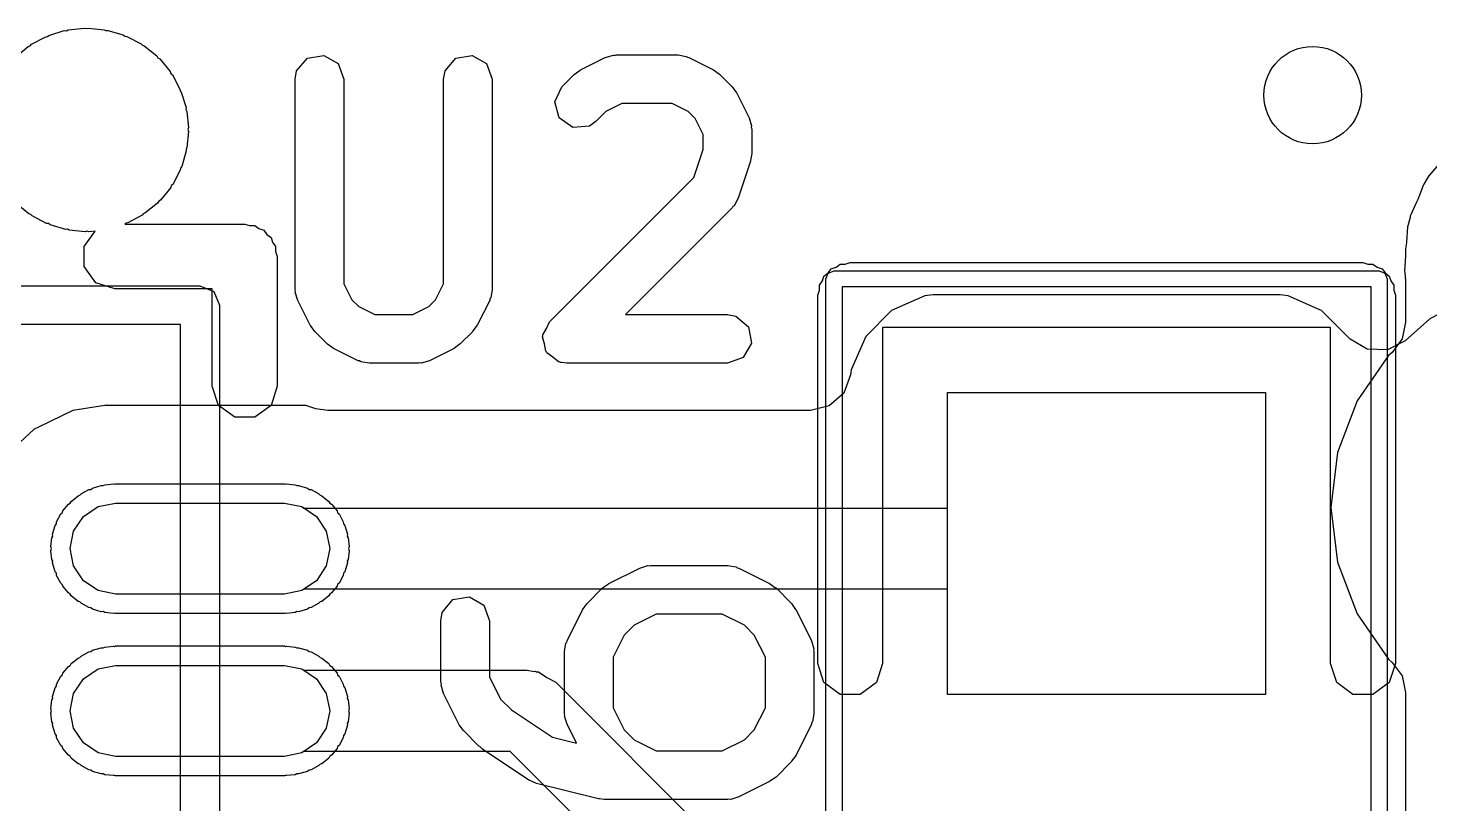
# Model space of a CAD drawing. Extents: x 2.76 to 4.68, y -4.29 to -3.
# Drawn here: x 3.0141 to 3.1842, y -3.436 to -3.3419 of the extents above; entities that cross this region are included whole.
import ezdxf

# ---------------------------------------------------------------- set-up
doc = ezdxf.new("R2010")
doc.units = 0
doc.header["$MEASUREMENT"] = 0
doc.layers.add('BLACK', color=7, linetype='CONTINUOUS')

msp = doc.modelspace()

# ---------------------------------------------------------------- linework, layer by layer
at = {"layer": 'BLACK', "linetype": 'CONTINUOUS'}
for p, q in [((3.01668, -3.34275), (3.01853, -3.34216)), ((3.01853, -3.34216), (3.01879, -3.34218)), ((3.01879, -3.34218), (3.01902, -3.34206)), ((3.01902, -3.34206), (3.02099, -3.34186)), ((3.02099, -3.34186), (3.02122, -3.34193)), ((3.02122, -3.34193), (3.02146, -3.34186)), ((3.02146, -3.34186), (3.02339, -3.34206)), ((3.02339, -3.34206), (3.02359, -3.34217)), ((3.02359, -3.34217), (3.02381, -3.34214)), ((3.02381, -3.34214), (3.0257, -3.34269)), ((3.01415, -3.3441), (3.0144, -3.34402)), ((3.0144, -3.34402), (3.01457, -3.34381)), ((3.01457, -3.34381), (3.01631, -3.34291)), ((3.01631, -3.34291), (3.01652, -3.34289)), ((3.01652, -3.34289), (3.01668, -3.34275)), ((3.0257, -3.34269), (3.02589, -3.34285)), ((3.02589, -3.34285), (3.02613, -3.34287)), ((3.02613, -3.34287), (3.02787, -3.34377)), ((3.02787, -3.34377), (3.02802, -3.34395)), ((3.02802, -3.34395), (3.02824, -3.34402)), ((3.02824, -3.34402), (3.02978, -3.34524)), ((3.01265, -3.34536), (3.01415, -3.3441)), ((3.02978, -3.34524), (3.0299, -3.34547)), ((3.0299, -3.34547), (3.03013, -3.34559)), ((3.03013, -3.34559), (3.03139, -3.34712)), ((3.04673, -3.34706), (3.04803, -3.34552)), ((3.04803, -3.34552), (3.05002, -3.34517)), ((3.05002, -3.34517), (3.05177, -3.34618)), ((3.06473, -3.34706), (3.06603, -3.34552)), ((3.06603, -3.34552), (3.06802, -3.34517)), ((3.06802, -3.34517), (3.06977, -3.34618)), ((3.08118, -3.34693), (3.08418, -3.34543)), ((3.08418, -3.34543), (3.08516, -3.34514)), ((3.08516, -3.34514), (3.08534, -3.34518)), ((3.08534, -3.34518), (3.0855, -3.34512)), ((3.0855, -3.34512), (3.093, -3.34512)), ((3.093, -3.34512), (3.09401, -3.3453)), ((3.09401, -3.3453), (3.09415, -3.34541)), ((3.09415, -3.34541), (3.09432, -3.34543)), ((3.09432, -3.34543), (3.09732, -3.34693)), ((3.03139, -3.34712), (3.03147, -3.34737)), ((3.03147, -3.34737), (3.03166, -3.34753)), ((3.04655, -3.34807), (3.04673, -3.34706)), ((3.05177, -3.34618), (3.05246, -3.34807)), ((3.06455, -3.34807), (3.06473, -3.34706)), ((3.06977, -3.34618), (3.07046, -3.34807)), ((3.08041, -3.34749), (3.08114, -3.34698)), ((3.08114, -3.34698), (3.08118, -3.34693)), ((3.09732, -3.34693), (3.09803, -3.34746)), ((3.09803, -3.34746), (3.09809, -3.34749)), ((3.03166, -3.34753), (3.03257, -3.34926)), ((3.04655, -3.37357), (3.04655, -3.34807)), ((3.05246, -3.34807), (3.05246, -3.37287)), ((3.06455, -3.37287), (3.06455, -3.34807)), ((3.07046, -3.34807), (3.07046, -3.37357)), ((3.07806, -3.35082), (3.07892, -3.34899)), ((3.07892, -3.34899), (3.08041, -3.34749)), ((3.09809, -3.34749), (3.09959, -3.34899)), ((3.09959, -3.34899), (3.1001, -3.34971)), ((3.03257, -3.34926), (3.03258, -3.34947)), ((3.03258, -3.34947), (3.03272, -3.34964)), ((3.03272, -3.34964), (3.03331, -3.35149)), ((3.07858, -3.35277), (3.07806, -3.35082)), ((3.1001, -3.34971), (3.10014, -3.34975)), ((3.10014, -3.34975), (3.10164, -3.35275)), ((3.03331, -3.35149), (3.03329, -3.35174)), ((3.03329, -3.35174), (3.03341, -3.35197)), ((3.03341, -3.35197), (3.03361, -3.35394)), ((3.08425, -3.352), (3.08309, -3.35316)), ((3.0862, -3.35103), (3.08425, -3.352)), ((3.0923, -3.35103), (3.0862, -3.35103)), ((3.09425, -3.352), (3.0923, -3.35103)), ((3.09507, -3.35282), (3.09425, -3.352)), ((3.03361, -3.35394), (3.03354, -3.35418)), ((3.03354, -3.35418), (3.03361, -3.35441)), ((3.08024, -3.35393), (3.07858, -3.35277)), ((3.08225, -3.35375), (3.08024, -3.35393)), ((3.08309, -3.35316), (3.08225, -3.35375)), ((3.09605, -3.35477), (3.09507, -3.35282)), ((3.10164, -3.35275), (3.10193, -3.35374)), ((3.10193, -3.35374), (3.10189, -3.35391)), ((3.10189, -3.35391), (3.10195, -3.35407)), ((3.10195, -3.35407), (3.10195, -3.35707)), ((3.03361, -3.35441), (3.03341, -3.35634)), ((3.09605, -3.35659), (3.09605, -3.35477)), ((3.03333, -3.35676), (3.03278, -3.35865)), ((3.03341, -3.35634), (3.03331, -3.35654)), ((3.03331, -3.35654), (3.03333, -3.35676)), ((3.09492, -3.35998), (3.09605, -3.35659)), ((3.10195, -3.35707), (3.1018, -3.35794)), ((3.03261, -3.35909), (3.0317, -3.36082)), ((3.03263, -3.35884), (3.03261, -3.35909)), ((3.03278, -3.35865), (3.03263, -3.35884)), ((3.1018, -3.35801), (3.1003, -3.36251)), ((3.1018, -3.35794), (3.1018, -3.35801)), ((3.1853, -3.35838), (3.18409, -3.35977)), ((3.03152, -3.36097), (3.03146, -3.36119)), ((3.0317, -3.36082), (3.03152, -3.36097)), ((3.07742, -3.37748), (3.09492, -3.35998)), ((3.1834, -3.36094), (3.18275, -3.36267)), ((3.18349, -3.36081), (3.1834, -3.36094)), ((3.18403, -3.35992), (3.18349, -3.36081)), ((3.18409, -3.35977), (3.18403, -3.35992)), ((3.03023, -3.36273), (3.02999, -3.36287)), ((3.03146, -3.36119), (3.03023, -3.36273)), ((3.1003, -3.36251), (3.09981, -3.36341)), ((3.18275, -3.36267), (3.18262, -3.36299)), ((3.01425, -3.36439), (3.01271, -3.36313)), ((3.01449, -3.36446), (3.01425, -3.36439)), ((3.01465, -3.36465), (3.01449, -3.36446)), ((3.02812, -3.36439), (3.02798, -3.36455)), ((3.02832, -3.36433), (3.02812, -3.36439)), ((3.02986, -3.36311), (3.02832, -3.36433)), ((3.02999, -3.36287), (3.02986, -3.36311)), ((3.09959, -3.36366), (3.08663, -3.37662)), ((3.09966, -3.3635), (3.09959, -3.36366)), ((3.09981, -3.36341), (3.09966, -3.3635)), ((3.18262, -3.36299), (3.18185, -3.36467)), ((3.01639, -3.36556), (3.01465, -3.36465)), ((3.01663, -3.36558), (3.01639, -3.36556)), ((3.01682, -3.36573), (3.01663, -3.36558)), ((3.01871, -3.36628), (3.01682, -3.36573)), ((3.02602, -3.36552), (3.02589, -3.36563)), ((3.02589, -3.36563), (3.04043, -3.36563)), ((3.02625, -3.3655), (3.02602, -3.36552)), ((3.02798, -3.36455), (3.02625, -3.3655)), ((3.04043, -3.36563), (3.04103, -3.36582)), ((3.04103, -3.36582), (3.04165, -3.36582)), ((3.04165, -3.36582), (3.04215, -3.36619)), ((3.18152, -3.36598), (3.18139, -3.36782)), ((3.18157, -3.36584), (3.18152, -3.36598)), ((3.18183, -3.36482), (3.18157, -3.36584)), ((3.18185, -3.36467), (3.18183, -3.36482)), ((3.01893, -3.36626), (3.01871, -3.36628)), ((3.01913, -3.36637), (3.01893, -3.36626)), ((3.02106, -3.36656), (3.01913, -3.36637)), ((3.02094, -3.36835), (3.02229, -3.36649)), ((3.0213, -3.36649), (3.02106, -3.36656)), ((3.02153, -3.36656), (3.0213, -3.36649)), ((3.02229, -3.36649), (3.02153, -3.36656)), ((3.04215, -3.36619), (3.04275, -3.36638)), ((3.04275, -3.36638), (3.04311, -3.36689)), ((3.04311, -3.36689), (3.04362, -3.36725)), ((3.04362, -3.36725), (3.04381, -3.36785)), ((3.04381, -3.36785), (3.04418, -3.36835)), ((3.18139, -3.36782), (3.18135, -3.36817)), ((3.02094, -3.37078), (3.02094, -3.36835)), ((3.04418, -3.36835), (3.04418, -3.36897)), ((3.04418, -3.36897), (3.04437, -3.36957)), ((3.04437, -3.36957), (3.04437, -3.38531)), ((3.18127, -3.3695), (3.18114, -3.37135)), ((3.18128, -3.36916), (3.18127, -3.3695)), ((3.18135, -3.36817), (3.18128, -3.36866)), ((3.18128, -3.36866), (3.18128, -3.36916)), ((3.02237, -3.37275), (3.02094, -3.37078)), ((3.11122, -3.37157), (3.11158, -3.37107)), ((3.11158, -3.37107), (3.11218, -3.37087)), ((3.11218, -3.37087), (3.11268, -3.37051)), ((3.11268, -3.37051), (3.1133, -3.37051)), ((3.1133, -3.37051), (3.1139, -3.37031)), ((3.1139, -3.37031), (3.1761, -3.37031)), ((3.1761, -3.37031), (3.1767, -3.37051)), ((3.1767, -3.37051), (3.17732, -3.37051)), ((3.17732, -3.37051), (3.17782, -3.37087)), ((3.17782, -3.37087), (3.17842, -3.37107)), ((3.17842, -3.37107), (3.17878, -3.37157)), ((3.02469, -3.3735), (3.02237, -3.37275)), ((3.05246, -3.37287), (3.05343, -3.37482)), ((3.06358, -3.37482), (3.06455, -3.37287)), ((3.11015, -3.37304), (3.11052, -3.37253)), ((3.11052, -3.37253), (3.11071, -3.37194)), ((3.11071, -3.37194), (3.11122, -3.37157)), ((3.11094, -3.37228), (3.11123, -3.37159)), ((3.11094, -3.49709), (3.11094, -3.37228)), ((3.11123, -3.37159), (3.11193, -3.3713)), ((3.11193, -3.3713), (3.17807, -3.3713)), ((3.17807, -3.3713), (3.17877, -3.37159)), ((3.17877, -3.37159), (3.17906, -3.37228)), ((3.17878, -3.37157), (3.17929, -3.37194)), ((3.17906, -3.37228), (3.17906, -3.49709)), ((3.17929, -3.37194), (3.17948, -3.37253)), ((3.17948, -3.37253), (3.17985, -3.37304)), ((3.18114, -3.37135), (3.18117, -3.3715)), ((3.18117, -3.3715), (3.18128, -3.37254)), ((3.18128, -3.37254), (3.18128, -3.37754)), ((2.87752, -3.37311), (3.035, -3.37311)), ((3.0365, -3.3735), (3.02469, -3.3735)), ((3.035, -3.37311), (3.03667, -3.3738)), ((3.0365, -3.38531), (3.0365, -3.3735)), ((3.03667, -3.3738), (3.03736, -3.37547)), ((3.04661, -3.37374), (3.04655, -3.37357)), ((3.04657, -3.37391), (3.04661, -3.37374)), ((3.04687, -3.37489), (3.04657, -3.37391)), ((3.07028, -3.37458), (3.07017, -3.37472)), ((3.07046, -3.37357), (3.07028, -3.37458)), ((3.10996, -3.37425), (3.11015, -3.37366)), ((3.10996, -3.41894), (3.10996, -3.37425)), ((3.11015, -3.37366), (3.11015, -3.37304)), ((3.11291, -3.37327), (3.11291, -3.4961)), ((3.17709, -3.37327), (3.11291, -3.37327)), ((3.12295, -3.37435), (3.11891, -3.37613)), ((3.12394, -3.37423), (3.12295, -3.37435)), ((3.16606, -3.37423), (3.12394, -3.37423)), ((3.16705, -3.37435), (3.16606, -3.37423)), ((3.16606, -3.37423), (3.16606, -3.37423)), ((3.17061, -3.37592), (3.16705, -3.37435)), ((3.17709, -3.4961), (3.17709, -3.37327)), ((3.17985, -3.37304), (3.17985, -3.37366)), ((3.17985, -3.37366), (3.18004, -3.37425)), ((3.18004, -3.37425), (3.18004, -3.41894)), ((3.19015, -3.37402), (3.18422, -3.37714)), ((3.03736, -3.37547), (3.03736, -3.53295)), ((3.04837, -3.37789), (3.04687, -3.37489)), ((3.05343, -3.37482), (3.05426, -3.37564)), ((3.05426, -3.37564), (3.0562, -3.37662)), ((3.06081, -3.37662), (3.06276, -3.37564)), ((3.06276, -3.37564), (3.06358, -3.37482)), ((3.07015, -3.37489), (3.06865, -3.37789)), ((3.07017, -3.37472), (3.07015, -3.37489)), ((3.11891, -3.37613), (3.11578, -3.37926)), ((3.17109, -3.37613), (3.17061, -3.37592)), ((3.17454, -3.37958), (3.17109, -3.37613)), ((3.03264, -3.37783), (2.87988, -3.37783)), ((3.03264, -3.53059), (3.03264, -3.37783)), ((3.04841, -3.37794), (3.04837, -3.37789)), ((3.04892, -3.37866), (3.04841, -3.37794)), ((3.0562, -3.37662), (3.06081, -3.37662)), ((3.06865, -3.37789), (3.06812, -3.3786)), ((3.07704, -3.37829), (3.07742, -3.37748)), ((3.08663, -3.37662), (3.099, -3.37662)), ((3.099, -3.37662), (3.10001, -3.3768)), ((3.10001, -3.3768), (3.10156, -3.37809)), ((3.18128, -3.37754), (3.18085, -3.37955)), ((3.18422, -3.37714), (3.18123, -3.37978)), ((3.05042, -3.38016), (3.04892, -3.37866)), ((3.06809, -3.37866), (3.06659, -3.38016)), ((3.06812, -3.3786), (3.06809, -3.37866)), ((3.07656, -3.37931), (3.07662, -3.37919)), ((3.07679, -3.38017), (3.07656, -3.37931)), ((3.0766, -3.37906), (3.07704, -3.37829)), ((3.07662, -3.37919), (3.0766, -3.37906)), ((3.10156, -3.37809), (3.10191, -3.38008)), ((3.11578, -3.37926), (3.11399, -3.38331)), ((3.17217, -3.37819), (3.11783, -3.37819)), ((3.11783, -3.37819), (3.11783, -3.41894)), ((3.17217, -3.41894), (3.17217, -3.37819)), ((3.17663, -3.38082), (3.17454, -3.37958)), ((3.18123, -3.37978), (3.17907, -3.38089)), ((3.18085, -3.37955), (3.17963, -3.3812)), ((3.05048, -3.38019), (3.05042, -3.38016)), ((3.05119, -3.38071), (3.05048, -3.38019)), ((3.05419, -3.38221), (3.05119, -3.38071)), ((3.06583, -3.38071), (3.06283, -3.38221)), ((3.06587, -3.38067), (3.06583, -3.38071)), ((3.06659, -3.38016), (3.06587, -3.38067)), ((3.07695, -3.38105), (3.07679, -3.38017)), ((3.07705, -3.38113), (3.07695, -3.38105)), ((3.07708, -3.38126), (3.07705, -3.38113)), ((3.07781, -3.38177), (3.07708, -3.38126)), ((3.10191, -3.38008), (3.1009, -3.38183)), ((3.17907, -3.38089), (3.17663, -3.38082)), ((3.17963, -3.3812), (3.17921, -3.38158)), ((3.05436, -3.38223), (3.05419, -3.38221)), ((3.0545, -3.38235), (3.05436, -3.38223)), ((3.05551, -3.38252), (3.0545, -3.38235)), ((3.06151, -3.38252), (3.05551, -3.38252)), ((3.06167, -3.38246), (3.06151, -3.38252)), ((3.06184, -3.3825), (3.06167, -3.38246)), ((3.06283, -3.38221), (3.06184, -3.3825)), ((3.07849, -3.38235), (3.07781, -3.38177)), ((3.07867, -3.38238), (3.07849, -3.38235)), ((3.07874, -3.38242), (3.07867, -3.38238)), ((3.07887, -3.38241), (3.07874, -3.38242)), ((3.0795, -3.38252), (3.07887, -3.38241)), ((3.099, -3.38252), (3.0795, -3.38252)), ((3.1009, -3.38183), (3.099, -3.38252)), ((3.17921, -3.38158), (3.1754, -3.38709)), ((3.11392, -3.38393), (3.1131, -3.38613)), ((3.11399, -3.38331), (3.11392, -3.38393)), ((3.03725, -3.38763), (3.0365, -3.38531)), ((3.04437, -3.38531), (3.04362, -3.38763)), ((3.1131, -3.38613), (3.11135, -3.38768)), ((3.12571, -3.40008), (3.12571, -3.38606)), ((3.12571, -3.38606), (3.16429, -3.38606)), ((3.12571, -3.42268), (3.12571, -3.38606)), ((3.12571, -3.38606), (3.16429, -3.38606)), ((3.12571, -3.42268), (3.12571, -3.38606)), ((3.12571, -3.38606), (3.16429, -3.38606)), ((3.16429, -3.38606), (3.16429, -3.42268)), ((3.16429, -3.38606), (3.16429, -3.42268)), ((3.16429, -3.38606), (3.16429, -3.42268)), ((3.01959, -3.38824), (3.01539, -3.39027)), ((3.02346, -3.38766), (3.01959, -3.38824)), ((3.04785, -3.38766), (3.02346, -3.38766)), ((3.03922, -3.38906), (3.03725, -3.38763)), ((3.04362, -3.38763), (3.04165, -3.38906)), ((3.04906, -3.38803), (3.04785, -3.38766)), ((3.0505, -3.38825), (3.04906, -3.38803)), ((3.10907, -3.38825), (3.0505, -3.38825)), ((3.11135, -3.38768), (3.10907, -3.38825)), ((3.1754, -3.38709), (3.17303, -3.39335)), ((3.04165, -3.38906), (3.03922, -3.38906)), ((3.01488, -3.39051), (3.01083, -3.39427)), ((3.01539, -3.39027), (3.01488, -3.39051)), ((3.17303, -3.39335), (3.17222, -3.4)), ((3.02042, -3.39853), (3.02057, -3.39836)), ((3.02057, -3.39836), (3.02151, -3.39784)), ((3.02151, -3.39784), (3.02177, -3.39782)), ((3.02177, -3.39782), (3.02197, -3.39766)), ((3.02197, -3.39766), (3.02303, -3.39734)), ((3.02303, -3.39734), (3.02325, -3.39736)), ((3.02325, -3.39736), (3.02344, -3.39726)), ((3.02344, -3.39726), (3.0245, -3.39714)), ((3.0245, -3.39714), (3.02464, -3.39718)), ((3.02464, -3.39718), (3.02476, -3.39713)), ((3.02476, -3.39713), (3.04524, -3.39713)), ((3.04524, -3.39713), (3.04536, -3.39718)), ((3.04536, -3.39718), (3.0455, -3.39714)), ((3.0455, -3.39714), (3.04656, -3.39726)), ((3.04656, -3.39726), (3.04675, -3.39736)), ((3.04675, -3.39736), (3.04697, -3.39734)), ((3.04697, -3.39734), (3.04803, -3.39766)), ((3.04803, -3.39766), (3.04823, -3.39782)), ((3.04823, -3.39782), (3.04849, -3.39784)), ((3.04849, -3.39784), (3.04943, -3.39836)), ((3.04943, -3.39836), (3.04958, -3.39853)), ((3.01836, -3.40044), (3.01903, -3.39962)), ((3.01903, -3.39962), (3.01926, -3.39949)), ((3.01926, -3.39949), (3.01938, -3.39927)), ((3.01938, -3.39927), (3.02021, -3.3986)), ((3.02021, -3.3986), (3.02042, -3.39853)), ((3.02087, -3.4011), (3.02265, -3.39991)), ((3.02087, -3.4011), (3.02265, -3.39991)), ((3.02265, -3.39991), (3.02476, -3.39949)), ((3.02265, -3.39991), (3.02476, -3.39949)), ((3.02476, -3.39949), (3.04524, -3.39949)), ((3.02476, -3.39949), (3.04524, -3.39949)), ((3.04524, -3.39949), (3.04735, -3.39991)), ((3.04524, -3.39949), (3.04735, -3.39991)), ((3.04735, -3.39991), (3.0476, -3.40008)), ((3.04735, -3.39991), (3.04913, -3.4011)), ((3.0476, -3.40008), (3.12571, -3.40008)), ((3.04958, -3.39853), (3.04979, -3.3986)), ((3.04979, -3.3986), (3.05062, -3.39927)), ((3.05062, -3.39927), (3.05074, -3.39949)), ((3.05074, -3.39949), (3.05097, -3.39962)), ((3.05097, -3.39962), (3.05164, -3.40044)), ((3.17222, -3.4), (3.17303, -3.40665)), ((3.01758, -3.402), (3.01761, -3.40175)), ((3.01761, -3.40175), (3.01812, -3.4008)), ((3.01812, -3.4008), (3.0183, -3.40066)), ((3.0183, -3.40066), (3.01836, -3.40044)), ((3.01967, -3.40289), (3.02087, -3.4011)), ((3.01967, -3.40289), (3.02087, -3.4011)), ((3.04913, -3.4011), (3.05033, -3.40289)), ((3.05164, -3.40044), (3.0517, -3.40066)), ((3.0517, -3.40066), (3.05188, -3.4008)), ((3.05188, -3.4008), (3.05239, -3.40175)), ((3.05239, -3.40175), (3.05242, -3.402)), ((3.01702, -3.40368), (3.01713, -3.40348)), ((3.01711, -3.40327), (3.01742, -3.4022)), ((3.01713, -3.40348), (3.01711, -3.40327)), ((3.01742, -3.4022), (3.01758, -3.402)), ((3.01925, -3.405), (3.01967, -3.40289)), ((3.01925, -3.405), (3.01967, -3.40289)), ((3.05033, -3.40289), (3.05075, -3.405)), ((3.05242, -3.402), (3.05258, -3.4022)), ((3.05258, -3.4022), (3.05289, -3.40327)), ((3.05289, -3.40327), (3.05287, -3.40348)), ((3.05287, -3.40348), (3.05298, -3.40368)), ((3.0169, -3.40474), (3.01702, -3.40368)), ((3.01698, -3.405), (3.0169, -3.40474)), ((3.0169, -3.40526), (3.01698, -3.405)), ((3.01702, -3.40632), (3.0169, -3.40526)), ((3.01967, -3.40711), (3.01925, -3.405)), ((3.01967, -3.40711), (3.01925, -3.405)), ((3.05075, -3.405), (3.05033, -3.40711)), ((3.05298, -3.40368), (3.0531, -3.40474)), ((3.0531, -3.40526), (3.05298, -3.40632)), ((3.0531, -3.40474), (3.05302, -3.405)), ((3.05302, -3.405), (3.0531, -3.40526)), ((3.01713, -3.40652), (3.01702, -3.40632)), ((3.01711, -3.40673), (3.01713, -3.40652)), ((3.01742, -3.4078), (3.01711, -3.40673)), ((3.05289, -3.40673), (3.05258, -3.4078)), ((3.05298, -3.40632), (3.05287, -3.40652)), ((3.05287, -3.40652), (3.05289, -3.40673)), ((3.17303, -3.40665), (3.1754, -3.41291)), ((3.01758, -3.408), (3.01742, -3.4078)), ((3.01761, -3.40825), (3.01758, -3.408)), ((3.01812, -3.4092), (3.01761, -3.40825)), ((3.02087, -3.4089), (3.01967, -3.40711)), ((3.02087, -3.4089), (3.01967, -3.40711)), ((3.05033, -3.40711), (3.04913, -3.4089)), ((3.05239, -3.40825), (3.05188, -3.4092)), ((3.05242, -3.408), (3.05239, -3.40825)), ((3.05258, -3.4078), (3.05242, -3.408)), ((3.08461, -3.40923), (3.08836, -3.40736)), ((3.08836, -3.40736), (3.08934, -3.40706)), ((3.08934, -3.40706), (3.08951, -3.4071)), ((3.08951, -3.4071), (3.08968, -3.40704)), ((3.08968, -3.40704), (3.09905, -3.40704)), ((3.09905, -3.40704), (3.10006, -3.40722)), ((3.10006, -3.40722), (3.10019, -3.40733)), ((3.10019, -3.40733), (3.10037, -3.40736)), ((3.10037, -3.40736), (3.10412, -3.40923)), ((3.0183, -3.40934), (3.01812, -3.4092)), ((3.01836, -3.40956), (3.0183, -3.40934)), ((3.01903, -3.41038), (3.01836, -3.40956)), ((3.01926, -3.41051), (3.01903, -3.41038)), ((3.02265, -3.41009), (3.02087, -3.4089)), ((3.02265, -3.41009), (3.02087, -3.4089)), ((3.02476, -3.41051), (3.02265, -3.41009)), ((3.02476, -3.41051), (3.02265, -3.41009)), ((3.04735, -3.41009), (3.04524, -3.41051)), ((3.04735, -3.41009), (3.04524, -3.41051)), ((3.04913, -3.4089), (3.04735, -3.41009)), ((3.0476, -3.40992), (3.04735, -3.41009)), ((3.12571, -3.40992), (3.0476, -3.40992)), ((3.05097, -3.41038), (3.05074, -3.41051)), ((3.05164, -3.40956), (3.05097, -3.41038)), ((3.0517, -3.40934), (3.05164, -3.40956)), ((3.05188, -3.4092), (3.0517, -3.40934)), ((3.08196, -3.41166), (3.08384, -3.40978)), ((3.08384, -3.40978), (3.08456, -3.40928)), ((3.08456, -3.40928), (3.08461, -3.40923)), ((3.10412, -3.40923), (3.10483, -3.40976)), ((3.10483, -3.40976), (3.10489, -3.40978)), ((3.10489, -3.40978), (3.10676, -3.41166)), ((3.12571, -3.42268), (3.12571, -3.40992)), ((3.01938, -3.41073), (3.01926, -3.41051)), ((3.02021, -3.4114), (3.01938, -3.41073)), ((3.02042, -3.41147), (3.02021, -3.4114)), ((3.02057, -3.41164), (3.02042, -3.41147)), ((3.02151, -3.41216), (3.02057, -3.41164)), ((3.04524, -3.41051), (3.02476, -3.41051)), ((3.04524, -3.41051), (3.02476, -3.41051)), ((3.04943, -3.41164), (3.04849, -3.41216)), ((3.04958, -3.41147), (3.04943, -3.41164)), ((3.04979, -3.4114), (3.04958, -3.41147)), ((3.05062, -3.41073), (3.04979, -3.4114)), ((3.05074, -3.41051), (3.05062, -3.41073)), ((3.0644, -3.41274), (3.0657, -3.41119)), ((3.0657, -3.41119), (3.06769, -3.41084)), ((3.06769, -3.41084), (3.06944, -3.41185)), ((3.06944, -3.41185), (3.07013, -3.41375)), ((3.08141, -3.41243), (3.08194, -3.41172)), ((3.08194, -3.41172), (3.08196, -3.41166)), ((3.10676, -3.41166), (3.10727, -3.41238)), ((3.02177, -3.41218), (3.02151, -3.41216)), ((3.02197, -3.41234), (3.02177, -3.41218)), ((3.02303, -3.41266), (3.02197, -3.41234)), ((3.02325, -3.41264), (3.02303, -3.41266)), ((3.02344, -3.41274), (3.02325, -3.41264)), ((3.0245, -3.41286), (3.02344, -3.41274)), ((3.02464, -3.41282), (3.0245, -3.41286)), ((3.02476, -3.41287), (3.02464, -3.41282)), ((3.04524, -3.41287), (3.02476, -3.41287)), ((3.04536, -3.41282), (3.04524, -3.41287)), ((3.0455, -3.41286), (3.04536, -3.41282)), ((3.04656, -3.41274), (3.0455, -3.41286)), ((3.04675, -3.41264), (3.04656, -3.41274)), ((3.04697, -3.41266), (3.04675, -3.41264)), ((3.04803, -3.41234), (3.04697, -3.41266)), ((3.04823, -3.41218), (3.04803, -3.41234)), ((3.04849, -3.41216), (3.04823, -3.41218)), ((3.06423, -3.41375), (3.0644, -3.41274)), ((3.06423, -3.42124), (3.06423, -3.41375)), ((3.07013, -3.41375), (3.07013, -3.42055)), ((3.07954, -3.41617), (3.08141, -3.41243)), ((3.09037, -3.41295), (3.08768, -3.4143)), ((3.09835, -3.41295), (3.09037, -3.41295)), ((3.10105, -3.4143), (3.09835, -3.41295)), ((3.10727, -3.41238), (3.10732, -3.41243)), ((3.10732, -3.41243), (3.10919, -3.41617)), ((3.1754, -3.41291), (3.17921, -3.41842)), ((3.08648, -3.41549), (3.08513, -3.41819)), ((3.08768, -3.4143), (3.08648, -3.41549)), ((3.10225, -3.41549), (3.10105, -3.4143)), ((3.1036, -3.41819), (3.10225, -3.41549)), ((3.02197, -3.41734), (3.02303, -3.41703)), ((3.02303, -3.41703), (3.02325, -3.41705)), ((3.02325, -3.41705), (3.02344, -3.41694)), ((3.02344, -3.41694), (3.0245, -3.41683)), ((3.0245, -3.41683), (3.02464, -3.41686)), ((3.02464, -3.41686), (3.02476, -3.41681)), ((3.02476, -3.41681), (3.04524, -3.41681)), ((3.04524, -3.41681), (3.04536, -3.41686)), ((3.04536, -3.41686), (3.0455, -3.41683)), ((3.0455, -3.41683), (3.04656, -3.41694)), ((3.04656, -3.41694), (3.04675, -3.41705)), ((3.04675, -3.41705), (3.04697, -3.41703)), ((3.04697, -3.41703), (3.04803, -3.41734)), ((3.07922, -3.4175), (3.0794, -3.41649)), ((3.0794, -3.41649), (3.07952, -3.41635)), ((3.07952, -3.41635), (3.07954, -3.41617)), ((3.10919, -3.41617), (3.10948, -3.41716)), ((3.10948, -3.41716), (3.10944, -3.41733)), ((3.01938, -3.41895), (3.02021, -3.41828)), ((3.02021, -3.41828), (3.02042, -3.41822)), ((3.02042, -3.41822), (3.02057, -3.41804)), ((3.02057, -3.41804), (3.02151, -3.41753)), ((3.02151, -3.41753), (3.02177, -3.4175)), ((3.02177, -3.4175), (3.02197, -3.41734)), ((3.04803, -3.41734), (3.04823, -3.4175)), ((3.04823, -3.4175), (3.04849, -3.41753)), ((3.04849, -3.41753), (3.04943, -3.41804)), ((3.04943, -3.41804), (3.04958, -3.41822)), ((3.04958, -3.41822), (3.04979, -3.41828)), ((3.04979, -3.41828), (3.05062, -3.41895)), ((3.07922, -3.42499), (3.07922, -3.4175)), ((3.08513, -3.41819), (3.08513, -3.4243)), ((3.1036, -3.4243), (3.1036, -3.41819)), ((3.10944, -3.41733), (3.1095, -3.4175)), ((3.1095, -3.4175), (3.1095, -3.42499)), ((3.17921, -3.41842), (3.17963, -3.4188)), ((3.17963, -3.4188), (3.18085, -3.42045)), ((3.01761, -3.42143), (3.01812, -3.42049)), ((3.01812, -3.42049), (3.0183, -3.42035)), ((3.0183, -3.42035), (3.01836, -3.42013)), ((3.01836, -3.42013), (3.01903, -3.4193)), ((3.01903, -3.4193), (3.01926, -3.41918)), ((3.01926, -3.41918), (3.01938, -3.41895)), ((3.02087, -3.42079), (3.02265, -3.41959)), ((3.02087, -3.42079), (3.02265, -3.41959)), ((3.02265, -3.41959), (3.02476, -3.41917)), ((3.02265, -3.41959), (3.02476, -3.41917)), ((3.02476, -3.41917), (3.04524, -3.41917)), ((3.02476, -3.41917), (3.04524, -3.41917)), ((3.04524, -3.41917), (3.04735, -3.41959)), ((3.04524, -3.41917), (3.04735, -3.41959)), ((3.04735, -3.41959), (3.0476, -3.41976)), ((3.04735, -3.41959), (3.04913, -3.42079)), ((3.0476, -3.41976), (3.07469, -3.41976)), ((3.05062, -3.41895), (3.05074, -3.41918)), ((3.05074, -3.41918), (3.05097, -3.4193)), ((3.05097, -3.4193), (3.05164, -3.42013)), ((3.05164, -3.42013), (3.0517, -3.42035)), ((3.0517, -3.42035), (3.05188, -3.42049)), ((3.05188, -3.42049), (3.05239, -3.42143)), ((3.07013, -3.42055), (3.07148, -3.42325)), ((3.07469, -3.41976), (3.07555, -3.41989)), ((3.07555, -3.41989), (3.07573, -3.41988)), ((3.07573, -3.41988), (3.07583, -3.41993)), ((3.07583, -3.41993), (3.07607, -3.41996)), ((3.07607, -3.41996), (3.0771, -3.42062)), ((3.11071, -3.42125), (3.10996, -3.41894)), ((3.11783, -3.41894), (3.11708, -3.42125)), ((3.17292, -3.42125), (3.17217, -3.41894)), ((3.18004, -3.41894), (3.17929, -3.42125)), ((3.18085, -3.42045), (3.18128, -3.42246)), ((3.01711, -3.42295), (3.01742, -3.42189)), ((3.01742, -3.42189), (3.01758, -3.42169)), ((3.01758, -3.42169), (3.01761, -3.42143)), ((3.01967, -3.42258), (3.02087, -3.42079)), ((3.01967, -3.42258), (3.02087, -3.42079)), ((3.04913, -3.42079), (3.05033, -3.42258)), ((3.05239, -3.42143), (3.05242, -3.42169)), ((3.05242, -3.42169), (3.05258, -3.42189)), ((3.05258, -3.42189), (3.05289, -3.42295)), ((3.06429, -3.42141), (3.06423, -3.42124)), ((3.06425, -3.42158), (3.06429, -3.42141)), ((3.06454, -3.42257), (3.06425, -3.42158)), ((3.0771, -3.42062), (3.07816, -3.42121)), ((3.07816, -3.42121), (3.10348, -3.44652)), ((3.11268, -3.42268), (3.11071, -3.42125)), ((3.11708, -3.42125), (3.11511, -3.42268)), ((3.17489, -3.42268), (3.17292, -3.42125)), ((3.17929, -3.42125), (3.17732, -3.42268)), ((3.0169, -3.42442), (3.01702, -3.42336)), ((3.01702, -3.42336), (3.01713, -3.42317)), ((3.01713, -3.42317), (3.01711, -3.42295)), ((3.01925, -3.42469), (3.01967, -3.42258)), ((3.01925, -3.42469), (3.01967, -3.42258)), ((3.05033, -3.42258), (3.05075, -3.42469)), ((3.05289, -3.42295), (3.05287, -3.42317)), ((3.05287, -3.42317), (3.05298, -3.42336)), ((3.05298, -3.42336), (3.0531, -3.42442)), ((3.06641, -3.42631), (3.06454, -3.42257)), ((3.07148, -3.42325), (3.07281, -3.42457)), ((3.11511, -3.42268), (3.11268, -3.42268)), ((3.16429, -3.42268), (3.12571, -3.42268)), ((3.16429, -3.42268), (3.12571, -3.42268)), ((3.16429, -3.42268), (3.12571, -3.42268)), ((3.17732, -3.42268), (3.17489, -3.42268)), ((3.18128, -3.42246), (3.18128, -3.5314)), ((3.01698, -3.42469), (3.0169, -3.42442)), ((3.0169, -3.42495), (3.01698, -3.42469)), ((3.01702, -3.42601), (3.0169, -3.42495)), ((3.01967, -3.42679), (3.01925, -3.42469)), ((3.01967, -3.42679), (3.01925, -3.42469)), ((3.05075, -3.42469), (3.05033, -3.42679)), ((3.0531, -3.42495), (3.05298, -3.42601)), ((3.0531, -3.42442), (3.05302, -3.42469)), ((3.05302, -3.42469), (3.0531, -3.42495)), ((3.07281, -3.42457), (3.07777, -3.42788)), ((3.07928, -3.42516), (3.07922, -3.42499)), ((3.07924, -3.42533), (3.07928, -3.42516)), ((3.07954, -3.42631), (3.07924, -3.42533)), ((3.08513, -3.4243), (3.08648, -3.42699)), ((3.10225, -3.42699), (3.1036, -3.4243)), ((3.1095, -3.42499), (3.10932, -3.426)), ((3.01713, -3.4262), (3.01702, -3.42601)), ((3.01711, -3.42642), (3.01713, -3.4262)), ((3.01742, -3.42748), (3.01711, -3.42642)), ((3.02087, -3.42858), (3.01967, -3.42679)), ((3.02087, -3.42858), (3.01967, -3.42679)), ((3.05033, -3.42679), (3.04913, -3.42858)), ((3.05289, -3.42642), (3.05258, -3.42748)), ((3.05298, -3.42601), (3.05287, -3.4262)), ((3.05287, -3.4262), (3.05289, -3.42642)), ((3.06646, -3.42636), (3.06641, -3.42631)), ((3.06697, -3.42708), (3.06646, -3.42636)), ((3.06884, -3.42896), (3.06697, -3.42708)), ((3.08068, -3.42861), (3.07954, -3.42631)), ((3.08648, -3.42699), (3.08768, -3.42819)), ((3.10105, -3.42819), (3.10225, -3.42699)), ((3.10919, -3.42631), (3.10732, -3.43006)), ((3.10921, -3.42614), (3.10919, -3.42631)), ((3.10932, -3.426), (3.10921, -3.42614)), ((3.01758, -3.42768), (3.01742, -3.42748)), ((3.01761, -3.42794), (3.01758, -3.42768)), ((3.01812, -3.42888), (3.01761, -3.42794)), ((3.0183, -3.42902), (3.01812, -3.42888)), ((3.01836, -3.42924), (3.0183, -3.42902)), ((3.02265, -3.42978), (3.02087, -3.42858)), ((3.02265, -3.42978), (3.02087, -3.42858)), ((3.04913, -3.42858), (3.04735, -3.42978)), ((3.0517, -3.42902), (3.05164, -3.42924)), ((3.05188, -3.42888), (3.0517, -3.42902)), ((3.05239, -3.42794), (3.05188, -3.42888)), ((3.05242, -3.42768), (3.05239, -3.42794)), ((3.05258, -3.42748), (3.05242, -3.42768)), ((3.06897, -3.42902), (3.06884, -3.42896)), ((3.06929, -3.42933), (3.06897, -3.42902)), ((3.07777, -3.42788), (3.08068, -3.42861)), ((3.08768, -3.42819), (3.09037, -3.42954)), ((3.09835, -3.42954), (3.10105, -3.42819)), ((3.01903, -3.43007), (3.01836, -3.42924)), ((3.01926, -3.43019), (3.01903, -3.43007)), ((3.01938, -3.43042), (3.01926, -3.43019)), ((3.02021, -3.43109), (3.01938, -3.43042)), ((3.02476, -3.4302), (3.02265, -3.42978)), ((3.02476, -3.4302), (3.02265, -3.42978)), ((3.04524, -3.4302), (3.02476, -3.4302)), ((3.04524, -3.4302), (3.02476, -3.4302)), ((3.04735, -3.42978), (3.04524, -3.4302)), ((3.04735, -3.42978), (3.04524, -3.4302)), ((3.0476, -3.42961), (3.04735, -3.42978)), ((3.07265, -3.42961), (3.0476, -3.42961)), ((3.05062, -3.43042), (3.04979, -3.43109)), ((3.05074, -3.43019), (3.05062, -3.43042)), ((3.05097, -3.43007), (3.05074, -3.43019)), ((3.05164, -3.42924), (3.05097, -3.43007)), ((3.07491, -3.43308), (3.06929, -3.42933)), ((3.09508, -3.45204), (3.07265, -3.42961)), ((3.09037, -3.42954), (3.09835, -3.42954)), ((3.10679, -3.43077), (3.10676, -3.43083)), ((3.10732, -3.43006), (3.10679, -3.43077)), ((3.02042, -3.43115), (3.02021, -3.43109)), ((3.02057, -3.43133), (3.02042, -3.43115)), ((3.02151, -3.43184), (3.02057, -3.43133)), ((3.02177, -3.43187), (3.02151, -3.43184)), ((3.02197, -3.43203), (3.02177, -3.43187)), ((3.02303, -3.43234), (3.02197, -3.43203)), ((3.02325, -3.43232), (3.02303, -3.43234)), ((3.02344, -3.43243), (3.02325, -3.43232)), ((3.0245, -3.43254), (3.02344, -3.43243)), ((3.02464, -3.43251), (3.0245, -3.43254)), ((3.02476, -3.43256), (3.02464, -3.43251)), ((3.04536, -3.43251), (3.04524, -3.43256)), ((3.0455, -3.43254), (3.04536, -3.43251)), ((3.04656, -3.43243), (3.0455, -3.43254)), ((3.04675, -3.43232), (3.04656, -3.43243)), ((3.04697, -3.43234), (3.04675, -3.43232)), ((3.04803, -3.43203), (3.04697, -3.43234)), ((3.04823, -3.43187), (3.04803, -3.43203)), ((3.04849, -3.43184), (3.04823, -3.43187)), ((3.04943, -3.43133), (3.04849, -3.43184)), ((3.04958, -3.43115), (3.04943, -3.43133)), ((3.04979, -3.43109), (3.04958, -3.43115)), ((3.10676, -3.43083), (3.10489, -3.43271)), ((3.04524, -3.43256), (3.02476, -3.43256)), ((3.07493, -3.43308), (3.07491, -3.43308)), ((3.07584, -3.43348), (3.07493, -3.43308)), ((3.08334, -3.43536), (3.07584, -3.43348)), ((3.10412, -3.43326), (3.10037, -3.43513)), ((3.10416, -3.43321), (3.10412, -3.43326)), ((3.10489, -3.43271), (3.10416, -3.43321)), ((3.08347, -3.43534), (3.08334, -3.43536)), ((3.08405, -3.43545), (3.08347, -3.43534)), ((3.09905, -3.43545), (3.08405, -3.43545)), ((3.09922, -3.43539), (3.09905, -3.43545)), ((3.09939, -3.43543), (3.09922, -3.43539)), ((3.10037, -3.43513), (3.09939, -3.43543))]:
    msp.add_line(p, q, dxfattribs=at)
at = {"layer": 'BLACK'}
msp.add_circle((3.17, -3.35), 0.00591, dxfattribs=at)
msp.add_circle((3.17, -3.35), 0.00591, dxfattribs=at)

doc.saveas('drawing.dxf')
